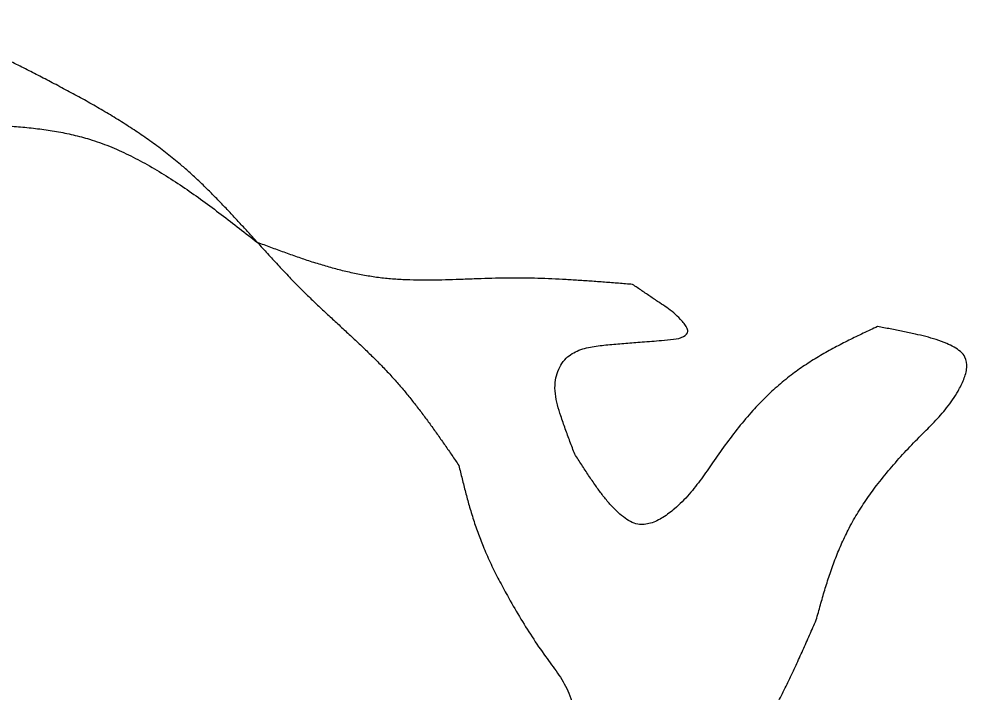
# Model space of a CAD drawing. Extents: x 21 to 206, y 32 to 218.
# Drawn here: x 132.17 to 171.11, y 189.33 to 217.02 of the extents above; entities that cross this region are included whole.
import ezdxf

# ---------------------------------------------------------------- set-up
doc = ezdxf.new("R2010")
doc.units = 0
doc.layers.add('Capa_1', color=7, linetype='CONTINUOUS')

msp = doc.modelspace()

# ---------------------------------------------------------------- linework, layer by layer
at = {"layer": 'Capa_1', "color": 7}
msp.add_line((141.967749, 207.837991), (141.967749, 207.837991), dxfattribs=at)
for points, knots in [([(141.967743, 207.837991), (141.857479, 207.959915), (141.636952, 208.203762), (141.305039, 208.568518), (140.9715, 208.930578), (140.635255, 209.288915), (140.295222, 209.642445), (139.950703, 209.989675), (139.600757, 210.329458), (139.244461, 210.660529), (138.824614, 211.031262), (138.334837, 211.433862), (137.771294, 211.862112), (137.193648, 212.270372), (136.604075, 212.660218), (136.004607, 213.033593), (135.396939, 213.392648), (134.782702, 213.739562), (134.163364, 214.07651), (133.553094, 214.398946), (132.953375, 214.709512), (132.364698, 215.00906), (131.774954, 215.304513), (131.18442, 215.596392), (130.593373, 215.885227), (130.001666, 216.171743), (129.409567, 216.456474), (128.817335, 216.739949), (128.422343, 216.928576), (128.224847, 217.02289)], [0, 0, 0, 0, 0.493167, 0.986328, 1.479492, 1.969983, 2.460476, 2.950994, 3.437342, 3.923674, 4.409964, 5.117447, 5.825148, 6.532906, 7.239129, 7.94527, 8.651393, 9.356427, 10.061461, 10.766512, 11.427031, 12.087529, 12.748021, 13.405861, 14.063707, 14.721555, 15.378135, 16.034714, 16.691295, 16.691295, 16.691295, 16.691295]), ([(121.353953, 214.685737), (121.627934, 214.600802), (122.175888, 214.430933), (122.998953, 214.179825), (123.822759, 213.93656), (124.648294, 213.704793), (125.476483, 213.488404), (126.307954, 213.291369), (127.143031, 213.117607), (127.981539, 212.970947), (128.77614, 212.861815), (129.525285, 212.78766), (130.226996, 212.733941), (130.928416, 212.687499), (131.628872, 212.639954), (132.327828, 212.582604), (133.024107, 212.506813), (133.715999, 212.404247), (134.400574, 212.267391), (135.128422, 212.074162), (135.890214, 211.802308), (136.679101, 211.44921), (137.457478, 211.038734), (138.225742, 210.579774), (138.985183, 210.079156), (139.735575, 209.547371), (140.481587, 208.991775), (141.226964, 208.417869), (141.720812, 208.031295), (141.967752, 207.837996)], [0, 0, 0, 0, 0.860535, 1.721039, 2.581536, 3.437401, 4.29329, 5.149332, 6.000625, 6.851801, 7.702564, 8.406122, 9.109894, 9.813782, 10.51499, 11.216084, 11.917561, 12.615797, 13.313756, 14.010853, 14.87315, 15.737082, 16.601673, 17.511612, 18.420747, 19.329782, 20.270411, 21.211088, 22.15188, 22.15188, 22.15188, 22.15188]), ([(157.374768, 206.114894), (157.183057, 206.130542), (156.799639, 206.161836), (156.224405, 206.207464), (155.648852, 206.250467), (155.072896, 206.289522), (154.496473, 206.323304), (153.919193, 206.350506), (153.341091, 206.36976), (152.762289, 206.379818), (152.18061, 206.379383), (151.596266, 206.366988), (151.009311, 206.347099), (150.423103, 206.32445), (149.837491, 206.303683), (149.252294, 206.289541), (148.668801, 206.28675), (148.087331, 206.299826), (147.508723, 206.333456), (146.935402, 206.392254), (146.36911, 206.480489), (145.810519, 206.5939), (145.254782, 206.729873), (144.702058, 206.885178), (144.152062, 207.056599), (143.604393, 207.240754), (143.058154, 207.434442), (142.512399, 207.634725), (142.149302, 207.77024), (141.967749, 207.837999)], [0, 0, 0, 0, 0.577044, 1.154081, 1.731117, 2.308506, 2.8859, 3.463322, 4.042223, 4.621103, 5.199909, 5.787142, 6.374438, 6.961769, 7.547082, 8.132364, 8.717806, 9.297427, 9.876931, 10.456114, 11.025689, 11.595581, 12.16557, 12.741695, 13.317687, 13.893662, 14.474992, 15.056322, 15.637677, 15.637677, 15.637677, 15.637677]), ([(141.967749, 207.837991), (142.03699, 207.761779), (142.175473, 207.609356), (142.383489, 207.380988), (142.592084, 207.153161), (142.801548, 206.926144), (143.012172, 206.700211), (143.22426, 206.475611), (143.438094, 206.252635), (143.653932, 206.03157), (143.932875, 205.751669), (144.278223, 205.416276), (144.691337, 205.027), (145.107904, 204.641492), (145.525543, 204.257258), (145.941937, 203.871753), (146.354303, 203.482857), (146.760242, 203.088153), (147.157166, 202.685352), (147.527352, 202.288347), (147.869792, 201.896871), (148.187337, 201.513938), (148.496388, 201.123312), (148.798039, 200.726205), (149.09348, 200.32374), (149.383931, 199.917041), (149.670711, 199.507112), (149.955117, 199.094895), (150.143827, 198.819468), (150.238183, 198.681753)], [0, 0, 0, 0, 0.308906, 0.617812, 0.926717, 1.235595, 1.544474, 1.853358, 2.162321, 2.471279, 2.780222, 3.347786, 3.915412, 4.483065, 5.050509, 5.617921, 6.1854, 6.750931, 7.316413, 7.881759, 8.379103, 8.876541, 9.374009, 9.873283, 10.372517, 10.871744, 11.372548, 11.873354, 12.374168, 12.374168, 12.374168, 12.374168]), ([(154.99958, 199.141468), (154.933953, 199.314233), (154.802444, 199.660434), (154.609631, 200.183407), (154.436002, 200.684059), (154.284335, 201.161192), (154.187254, 201.621644), (154.178541, 202.061494), (154.263764, 202.459092), (154.412069, 202.799605), (154.685629, 203.16533), (155.171951, 203.444691), (155.795712, 203.584591), (156.443619, 203.646763), (157.098408, 203.700674), (157.806606, 203.757724), (158.460575, 203.804201), (159.035266, 203.867907), (159.42557, 203.90865), (159.687099, 204.142072), (159.597736, 204.358607), (159.489183, 204.517728), (159.308975, 204.72453), (159.075398, 204.945319), (158.78543, 205.162595), (158.468057, 205.371896), (158.124995, 205.602547), (157.751867, 205.856575), (157.50099, 206.02843), (157.374768, 206.114894)], [0, 0, 0, 0, 0.554431, 1.111015, 1.672061, 2.144133, 2.612354, 3.079428, 3.451801, 3.823735, 4.186285, 4.803671, 5.453074, 6.095246, 6.755111, 7.424547, 8.225899, 8.724785, 9.151382, 9.422214, 9.583449, 9.789531, 10.013626, 10.399768, 10.753631, 11.098531, 11.54044, 11.993732, 12.452721, 12.452721, 12.452721, 12.452721]), ([(167.433893, 204.386283), (167.236931, 204.293807), (166.843002, 204.108853), (166.255301, 203.824427), (165.666952, 203.52237), (165.082488, 203.195279), (164.506726, 202.837582), (163.933246, 202.435833), (163.370721, 201.98164), (162.822578, 201.475157), (162.269617, 200.896761), (161.720302, 200.243947), (161.175295, 199.524844), (160.675081, 198.816658), (160.204446, 198.127022), (159.70404, 197.477685), (159.173257, 196.944114), (158.63972, 196.536836), (158.138089, 196.278354), (157.649858, 196.22333), (157.272624, 196.368417), (156.986886, 196.560752), (156.696184, 196.818563), (156.405451, 197.125236), (156.121696, 197.477866), (155.846481, 197.860073), (155.567664, 198.268599), (155.282193, 198.703073), (155.093892, 198.99517), (154.99958, 199.141468)], [0, 0, 0, 0, 0.652773, 1.305557, 1.958637, 2.63656, 3.314283, 3.991278, 4.73586, 5.48145, 6.228716, 7.134987, 8.039318, 8.934878, 9.735793, 10.544154, 11.390889, 11.985164, 12.552274, 13.069602, 13.396704, 13.743491, 14.099257, 14.560308, 15.009676, 15.456026, 15.972987, 16.493392, 17.015579, 17.015579, 17.015579, 17.015579]), ([(164.919251, 192.332304), (164.975535, 192.537079), (165.088107, 192.946641), (165.264448, 193.559037), (165.459055, 194.177942), (165.680404, 194.79995), (165.934382, 195.421196), (166.233849, 196.052864), (166.589144, 196.687781), (167.000825, 197.323282), (167.475894, 197.97175), (168.014081, 198.628246), (168.608078, 199.288007), (169.194689, 199.894837), (169.768805, 200.45985), (170.298641, 201.048532), (170.703032, 201.641603), (170.983323, 202.199416), (171.129821, 202.670892), (171.080819, 203.103539), (170.840601, 203.371387), (170.575402, 203.544822), (170.237557, 203.705571), (169.849753, 203.852671), (169.417997, 203.977264), (168.961188, 204.083377), (168.474631, 204.185971), (167.956129, 204.287651), (167.608313, 204.353341), (167.433893, 204.386283)], [0, 0, 0, 0, 0.637109, 1.27425, 1.91174, 2.583152, 3.254308, 3.924379, 4.679075, 5.435209, 6.194584, 7.089517, 7.980682, 8.857181, 9.621074, 10.397321, 11.229539, 11.765586, 12.265836, 12.699736, 12.991455, 13.312985, 13.648121, 14.111592, 14.555971, 14.995096, 15.518302, 16.047684, 16.580195, 16.580195, 16.580195, 16.580195]), ([(150.238183, 198.681753), (150.282565, 198.498156), (150.371328, 198.130956), (150.509596, 197.581341), (150.662481, 197.018028), (150.836551, 196.443183), (151.036412, 195.859165), (151.273383, 195.250091), (151.556293, 194.620599), (151.882916, 193.970871), (152.271237, 193.254932), (152.718427, 192.472758), (153.237143, 191.635216), (153.765278, 190.862459), (154.303192, 190.157278), (154.75317, 189.423171), (154.975096, 188.68755), (155.007725, 188.042116), (154.930676, 187.547205), (154.696395, 187.230326), (154.463044, 187.130966), (154.309536, 187.090888), (154.140053, 187.061262), (153.960326, 187.034381), (153.771512, 187.011398), (153.577537, 186.992827), (153.376957, 186.978507), (153.169405, 186.967117), (153.030658, 186.960647), (152.961185, 186.957407)], [0, 0, 0, 0, 0.566656, 1.133326, 1.700171, 2.317574, 2.934856, 3.551537, 4.277543, 5.004358, 5.732672, 6.720758, 7.706893, 8.687551, 9.526913, 10.368368, 11.257674, 11.795539, 12.298968, 12.739782, 12.892395, 13.052385, 13.21534, 13.408228, 13.597583, 13.785872, 13.992759, 14.200805, 14.409452, 14.409452, 14.409452, 14.409452]), ([(161.34682, 174.933747), (161.206669, 175.171751), (160.9264, 175.647706), (160.514809, 176.366777), (160.130362, 177.078582), (159.780098, 177.786257), (159.478656, 178.496206), (159.243478, 179.207704), (159.085043, 179.916633), (159.012542, 180.613959), (159.040998, 181.2986), (159.182748, 181.953123), (159.40409, 182.570688), (159.693327, 183.182677), (160.035128, 183.788571), (160.419883, 184.389581), (160.82908, 184.982282), (161.251001, 185.575439), (161.676206, 186.175818), (162.085336, 186.776556), (162.469026, 187.383295), (162.829221, 187.993865), (163.168708, 188.608707), (163.489178, 189.226199), (163.79347, 189.844426), (164.085854, 190.46525), (164.368918, 191.087289), (164.645436, 191.7092), (164.827978, 192.124601), (164.919251, 192.332304)], [0, 0, 0, 0, 0.828608, 1.657032, 2.485464, 3.255238, 4.025104, 4.797483, 5.50001, 6.200394, 6.895126, 7.545981, 8.201501, 8.859224, 9.574424, 10.287015, 10.999354, 11.734947, 12.470749, 13.206443, 13.915128, 14.623973, 15.332836, 16.02188, 16.710881, 17.399878, 18.080489, 18.761091, 19.441707, 19.441707, 19.441707, 19.441707])]:
    msp.add_open_spline(points, degree=3, knots=knots, dxfattribs=at)

doc.saveas('drawing.dxf')
